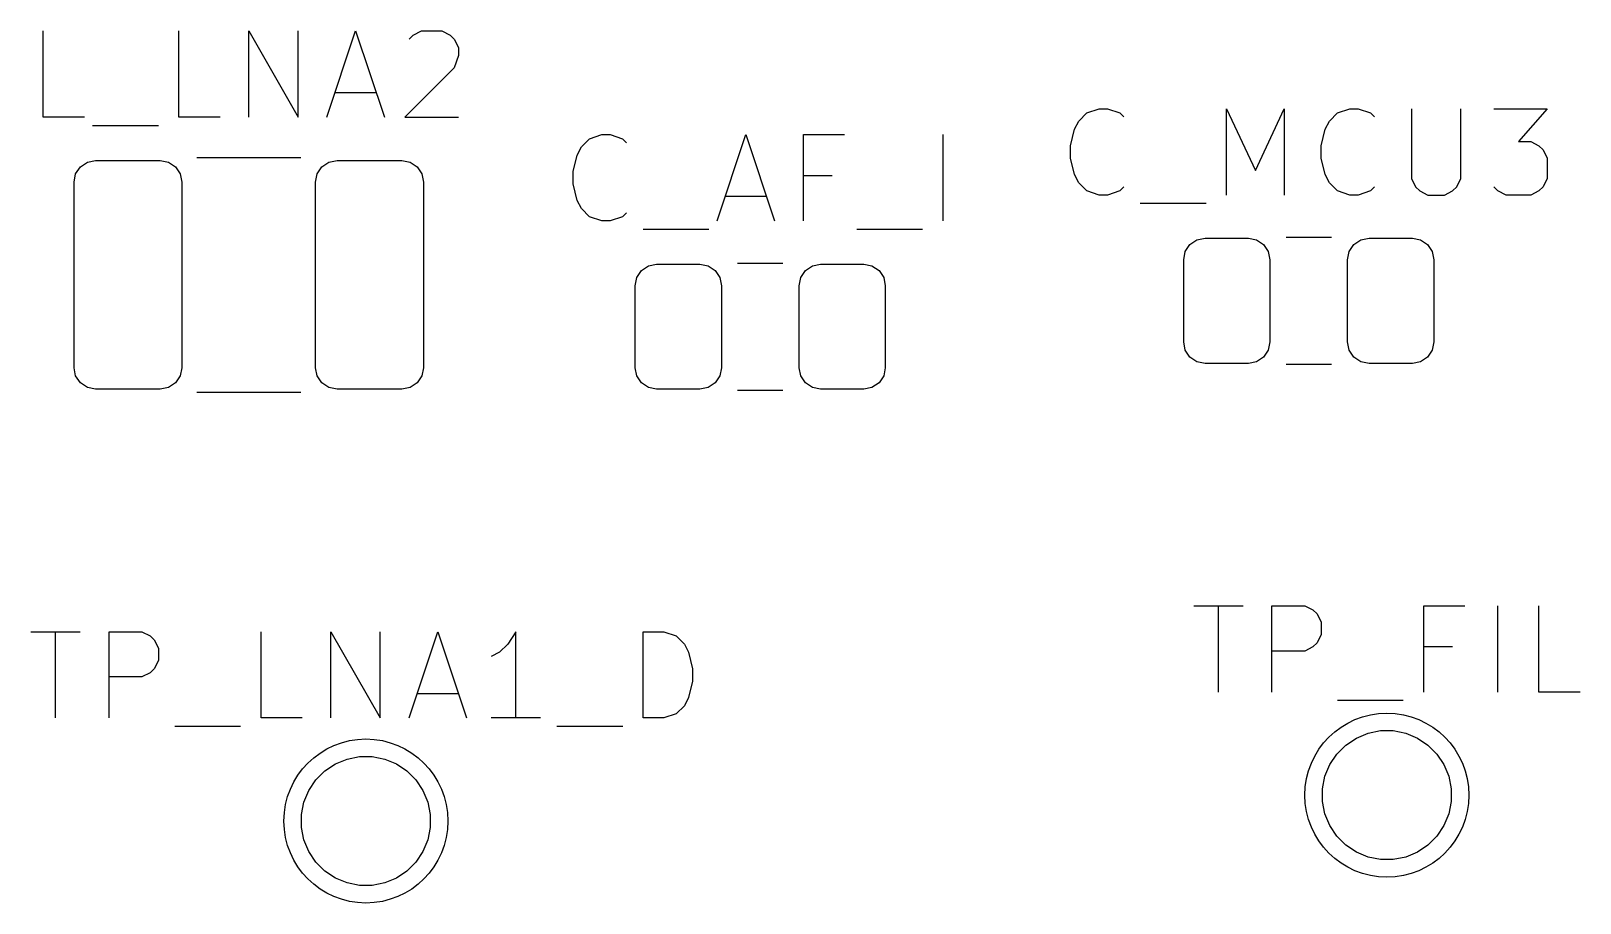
# Model space of a CAD drawing. Extents: x -0.18 to 2, y -0.2 to 1.93.
# Drawn here: x 0.335 to 1.042, y 0.978 to 1.376 of the extents above; entities that cross this region are included whole.
import ezdxf

# ---------------------------------------------------------------- set-up
doc = ezdxf.new("R2010")
doc.units = 0
doc.header["$MEASUREMENT"] = 0
doc.layers.add('BLACK', color=7, linetype='CONTINUOUS')
doc.layers.add('LYELLOW', color=51, linetype='CONTINUOUS')

msp = doc.modelspace()

# ---------------------------------------------------------------- linework, layer by layer
at = {"layer": 'BLACK', "linetype": 'CONTINUOUS'}
for p, q in [((0.35736, 1.31396), (0.36055, 1.31609)), ((0.35736, 1.31396), (0.36055, 1.31609)), ((0.36055, 1.31609), (0.36432, 1.31684)), ((0.36055, 1.31609), (0.36432, 1.31684)), ((0.36432, 1.31684), (0.39384, 1.31684)), ((0.36432, 1.31684), (0.39384, 1.31684)), ((0.39384, 1.31684), (0.39761, 1.31609)), ((0.39384, 1.31684), (0.39761, 1.31609)), ((0.39761, 1.31609), (0.4008, 1.31396)), ((0.39761, 1.31609), (0.4008, 1.31396)), ((0.46759, 1.31396), (0.47079, 1.31609)), ((0.46759, 1.31396), (0.47079, 1.31609)), ((0.47079, 1.31609), (0.47455, 1.31684)), ((0.47079, 1.31609), (0.47455, 1.31684)), ((0.47455, 1.31684), (0.50408, 1.31684)), ((0.47455, 1.31684), (0.50408, 1.31684)), ((0.50408, 1.31684), (0.50785, 1.31609)), ((0.50408, 1.31684), (0.50785, 1.31609)), ((0.50785, 1.31609), (0.51104, 1.31396)), ((0.50785, 1.31609), (0.51104, 1.31396)), ((0.35447, 1.307), (0.35522, 1.31076)), ((0.35447, 1.307), (0.35522, 1.31076)), ((0.35522, 1.31076), (0.35736, 1.31396)), ((0.35522, 1.31076), (0.35736, 1.31396)), ((0.4008, 1.31396), (0.40294, 1.31076)), ((0.4008, 1.31396), (0.40294, 1.31076)), ((0.40294, 1.31076), (0.40369, 1.307)), ((0.40294, 1.31076), (0.40369, 1.307)), ((0.46471, 1.307), (0.46546, 1.31076)), ((0.46471, 1.307), (0.46546, 1.31076)), ((0.46546, 1.31076), (0.46759, 1.31396)), ((0.46546, 1.31076), (0.46759, 1.31396)), ((0.51104, 1.31396), (0.51317, 1.31076)), ((0.51104, 1.31396), (0.51317, 1.31076)), ((0.51317, 1.31076), (0.51392, 1.307)), ((0.51317, 1.31076), (0.51392, 1.307)), ((0.35447, 1.22235), (0.35447, 1.307)), ((0.35447, 1.22235), (0.35447, 1.307)), ((0.40369, 1.307), (0.40369, 1.22235)), ((0.40369, 1.307), (0.40369, 1.22235)), ((0.46471, 1.22235), (0.46471, 1.307)), ((0.46471, 1.22235), (0.46471, 1.307)), ((0.51392, 1.307), (0.51392, 1.22235)), ((0.51392, 1.307), (0.51392, 1.22235)), ((0.86359, 1.27852), (0.86678, 1.28066)), ((0.86359, 1.27852), (0.86678, 1.28066)), ((0.86678, 1.28066), (0.87055, 1.28141)), ((0.86678, 1.28066), (0.87055, 1.28141)), ((0.87055, 1.28141), (0.89024, 1.28141)), ((0.87055, 1.28141), (0.89024, 1.28141)), ((0.89024, 1.28141), (0.894, 1.28066)), ((0.89024, 1.28141), (0.894, 1.28066)), ((0.894, 1.28066), (0.8972, 1.27852)), ((0.894, 1.28066), (0.8972, 1.27852)), ((0.93839, 1.27852), (0.94159, 1.28066)), ((0.93839, 1.27852), (0.94159, 1.28066)), ((0.94159, 1.28066), (0.94535, 1.28141)), ((0.94159, 1.28066), (0.94535, 1.28141)), ((0.94535, 1.28141), (0.96504, 1.28141)), ((0.94535, 1.28141), (0.96504, 1.28141)), ((0.96504, 1.28141), (0.96881, 1.28066)), ((0.96504, 1.28141), (0.96881, 1.28066)), ((0.96881, 1.28066), (0.972, 1.27852)), ((0.96881, 1.28066), (0.972, 1.27852)), ((0.86071, 1.27156), (0.86146, 1.27533)), ((0.86071, 1.27156), (0.86146, 1.27533)), ((0.86146, 1.27533), (0.86359, 1.27852)), ((0.86146, 1.27533), (0.86359, 1.27852)), ((0.8972, 1.27852), (0.89933, 1.27533)), ((0.8972, 1.27852), (0.89933, 1.27533)), ((0.89933, 1.27533), (0.90008, 1.27156)), ((0.89933, 1.27533), (0.90008, 1.27156)), ((0.93551, 1.27156), (0.93626, 1.27533)), ((0.93551, 1.27156), (0.93626, 1.27533)), ((0.93626, 1.27533), (0.93839, 1.27852)), ((0.93626, 1.27533), (0.93839, 1.27852)), ((0.972, 1.27852), (0.97413, 1.27533)), ((0.972, 1.27852), (0.97413, 1.27533)), ((0.97413, 1.27533), (0.97488, 1.27156)), ((0.97413, 1.27533), (0.97488, 1.27156)), ((0.61118, 1.26352), (0.61331, 1.26671)), ((0.61118, 1.26352), (0.61331, 1.26671)), ((0.61331, 1.26671), (0.6165, 1.26885)), ((0.61331, 1.26671), (0.6165, 1.26885)), ((0.6165, 1.26885), (0.62027, 1.2696)), ((0.6165, 1.26885), (0.62027, 1.2696)), ((0.62027, 1.2696), (0.63995, 1.2696)), ((0.62027, 1.2696), (0.63995, 1.2696)), ((0.63995, 1.2696), (0.64372, 1.26885)), ((0.63995, 1.2696), (0.64372, 1.26885)), ((0.64372, 1.26885), (0.64691, 1.26671)), ((0.64372, 1.26885), (0.64691, 1.26671)), ((0.64691, 1.26671), (0.64905, 1.26352)), ((0.64691, 1.26671), (0.64905, 1.26352)), ((0.68598, 1.26352), (0.68811, 1.26671)), ((0.68598, 1.26352), (0.68811, 1.26671)), ((0.68811, 1.26671), (0.69131, 1.26885)), ((0.68811, 1.26671), (0.69131, 1.26885)), ((0.69131, 1.26885), (0.69507, 1.2696)), ((0.69131, 1.26885), (0.69507, 1.2696)), ((0.69507, 1.2696), (0.71476, 1.2696)), ((0.69507, 1.2696), (0.71476, 1.2696)), ((0.71476, 1.2696), (0.71852, 1.26885)), ((0.71476, 1.2696), (0.71852, 1.26885)), ((0.71852, 1.26885), (0.72172, 1.26671)), ((0.71852, 1.26885), (0.72172, 1.26671)), ((0.72172, 1.26671), (0.72385, 1.26352)), ((0.72172, 1.26671), (0.72385, 1.26352)), ((0.86071, 1.23416), (0.86071, 1.27156)), ((0.86071, 1.23416), (0.86071, 1.27156)), ((0.90008, 1.27156), (0.90008, 1.23416)), ((0.90008, 1.27156), (0.90008, 1.23416)), ((0.93551, 1.23416), (0.93551, 1.27156)), ((0.93551, 1.23416), (0.93551, 1.27156)), ((0.97488, 1.27156), (0.97488, 1.23416)), ((0.97488, 1.27156), (0.97488, 1.23416)), ((0.61043, 1.25975), (0.61118, 1.26352)), ((0.61043, 1.25975), (0.61118, 1.26352)), ((0.61043, 1.22235), (0.61043, 1.25975)), ((0.61043, 1.22235), (0.61043, 1.25975)), ((0.64905, 1.26352), (0.6498, 1.25975)), ((0.64905, 1.26352), (0.6498, 1.25975)), ((0.6498, 1.25975), (0.6498, 1.22235)), ((0.6498, 1.25975), (0.6498, 1.22235)), ((0.68523, 1.25975), (0.68598, 1.26352)), ((0.68523, 1.25975), (0.68598, 1.26352)), ((0.68523, 1.22235), (0.68523, 1.25975)), ((0.68523, 1.22235), (0.68523, 1.25975)), ((0.72385, 1.26352), (0.7246, 1.25975)), ((0.72385, 1.26352), (0.7246, 1.25975)), ((0.7246, 1.25975), (0.7246, 1.22235)), ((0.7246, 1.25975), (0.7246, 1.22235)), ((0.86146, 1.2304), (0.86071, 1.23416)), ((0.86146, 1.2304), (0.86071, 1.23416)), ((0.86359, 1.2272), (0.86146, 1.2304)), ((0.86359, 1.2272), (0.86146, 1.2304)), ((0.89933, 1.2304), (0.8972, 1.2272)), ((0.89933, 1.2304), (0.8972, 1.2272)), ((0.90008, 1.23416), (0.89933, 1.2304)), ((0.90008, 1.23416), (0.89933, 1.2304)), ((0.93626, 1.2304), (0.93551, 1.23416)), ((0.93626, 1.2304), (0.93551, 1.23416)), ((0.93839, 1.2272), (0.93626, 1.2304)), ((0.93839, 1.2272), (0.93626, 1.2304)), ((0.97413, 1.2304), (0.972, 1.2272)), ((0.97413, 1.2304), (0.972, 1.2272)), ((0.97488, 1.23416), (0.97413, 1.2304)), ((0.97488, 1.23416), (0.97413, 1.2304)), ((0.86678, 1.22507), (0.86359, 1.2272)), ((0.86678, 1.22507), (0.86359, 1.2272)), ((0.87055, 1.22432), (0.86678, 1.22507)), ((0.87055, 1.22432), (0.86678, 1.22507)), ((0.89024, 1.22432), (0.87055, 1.22432)), ((0.89024, 1.22432), (0.87055, 1.22432)), ((0.894, 1.22507), (0.89024, 1.22432)), ((0.894, 1.22507), (0.89024, 1.22432)), ((0.8972, 1.2272), (0.894, 1.22507)), ((0.8972, 1.2272), (0.894, 1.22507)), ((0.94159, 1.22507), (0.93839, 1.2272)), ((0.94159, 1.22507), (0.93839, 1.2272)), ((0.94535, 1.22432), (0.94159, 1.22507)), ((0.94535, 1.22432), (0.94159, 1.22507)), ((0.96504, 1.22432), (0.94535, 1.22432)), ((0.96504, 1.22432), (0.94535, 1.22432)), ((0.96881, 1.22507), (0.96504, 1.22432)), ((0.96881, 1.22507), (0.96504, 1.22432)), ((0.972, 1.2272), (0.96881, 1.22507)), ((0.972, 1.2272), (0.96881, 1.22507)), ((0.35522, 1.21859), (0.35447, 1.22235)), ((0.35522, 1.21859), (0.35447, 1.22235)), ((0.35736, 1.21539), (0.35522, 1.21859)), ((0.35736, 1.21539), (0.35522, 1.21859)), ((0.40294, 1.21859), (0.4008, 1.21539)), ((0.40294, 1.21859), (0.4008, 1.21539)), ((0.40369, 1.22235), (0.40294, 1.21859)), ((0.40369, 1.22235), (0.40294, 1.21859)), ((0.46546, 1.21859), (0.46471, 1.22235)), ((0.46546, 1.21859), (0.46471, 1.22235)), ((0.46759, 1.21539), (0.46546, 1.21859)), ((0.46759, 1.21539), (0.46546, 1.21859)), ((0.51317, 1.21859), (0.51104, 1.21539)), ((0.51317, 1.21859), (0.51104, 1.21539)), ((0.51392, 1.22235), (0.51317, 1.21859)), ((0.51392, 1.22235), (0.51317, 1.21859)), ((0.61118, 1.21859), (0.61043, 1.22235)), ((0.61118, 1.21859), (0.61043, 1.22235)), ((0.61331, 1.21539), (0.61118, 1.21859)), ((0.61331, 1.21539), (0.61118, 1.21859)), ((0.64905, 1.21859), (0.64691, 1.21539)), ((0.64905, 1.21859), (0.64691, 1.21539)), ((0.6498, 1.22235), (0.64905, 1.21859)), ((0.6498, 1.22235), (0.64905, 1.21859)), ((0.68598, 1.21859), (0.68523, 1.22235)), ((0.68598, 1.21859), (0.68523, 1.22235)), ((0.68811, 1.21539), (0.68598, 1.21859)), ((0.68811, 1.21539), (0.68598, 1.21859)), ((0.72385, 1.21859), (0.72172, 1.21539)), ((0.72385, 1.21859), (0.72172, 1.21539)), ((0.7246, 1.22235), (0.72385, 1.21859)), ((0.7246, 1.22235), (0.72385, 1.21859)), ((0.36055, 1.21326), (0.35736, 1.21539)), ((0.36055, 1.21326), (0.35736, 1.21539)), ((0.36432, 1.21251), (0.36055, 1.21326)), ((0.36432, 1.21251), (0.36055, 1.21326)), ((0.39384, 1.21251), (0.36432, 1.21251)), ((0.39384, 1.21251), (0.36432, 1.21251)), ((0.39761, 1.21326), (0.39384, 1.21251)), ((0.39761, 1.21326), (0.39384, 1.21251)), ((0.4008, 1.21539), (0.39761, 1.21326)), ((0.4008, 1.21539), (0.39761, 1.21326)), ((0.47079, 1.21326), (0.46759, 1.21539)), ((0.47079, 1.21326), (0.46759, 1.21539)), ((0.47455, 1.21251), (0.47079, 1.21326)), ((0.47455, 1.21251), (0.47079, 1.21326)), ((0.50408, 1.21251), (0.47455, 1.21251)), ((0.50408, 1.21251), (0.47455, 1.21251)), ((0.50785, 1.21326), (0.50408, 1.21251)), ((0.50785, 1.21326), (0.50408, 1.21251)), ((0.51104, 1.21539), (0.50785, 1.21326)), ((0.51104, 1.21539), (0.50785, 1.21326)), ((0.6165, 1.21326), (0.61331, 1.21539)), ((0.6165, 1.21326), (0.61331, 1.21539)), ((0.62027, 1.21251), (0.6165, 1.21326)), ((0.62027, 1.21251), (0.6165, 1.21326)), ((0.63995, 1.21251), (0.62027, 1.21251)), ((0.63995, 1.21251), (0.62027, 1.21251)), ((0.64372, 1.21326), (0.63995, 1.21251)), ((0.64372, 1.21326), (0.63995, 1.21251)), ((0.64691, 1.21539), (0.64372, 1.21326)), ((0.64691, 1.21539), (0.64372, 1.21326)), ((0.69131, 1.21326), (0.68811, 1.21539)), ((0.69131, 1.21326), (0.68811, 1.21539)), ((0.69507, 1.21251), (0.69131, 1.21326)), ((0.69507, 1.21251), (0.69131, 1.21326)), ((0.71476, 1.21251), (0.69507, 1.21251)), ((0.71476, 1.21251), (0.69507, 1.21251)), ((0.71852, 1.21326), (0.71476, 1.21251)), ((0.71852, 1.21326), (0.71476, 1.21251)), ((0.72172, 1.21539), (0.71852, 1.21326)), ((0.72172, 1.21539), (0.71852, 1.21326)), ((0.93468, 1.05024), (0.9395, 1.05345)), ((0.93468, 1.05024), (0.9395, 1.05345)), ((0.9395, 1.05345), (0.94484, 1.05567)), ((0.9395, 1.05345), (0.94484, 1.05567)), ((0.94484, 1.05567), (0.95052, 1.0568)), ((0.94484, 1.05567), (0.95052, 1.0568)), ((0.95052, 1.0568), (0.95631, 1.0568)), ((0.95052, 1.0568), (0.95631, 1.0568)), ((0.95631, 1.0568), (0.96199, 1.05567)), ((0.95631, 1.0568), (0.96199, 1.05567)), ((0.96199, 1.05567), (0.96733, 1.05345)), ((0.96199, 1.05567), (0.96733, 1.05345)), ((0.96733, 1.05345), (0.97215, 1.05024)), ((0.96733, 1.05345), (0.97215, 1.05024)), ((0.92737, 1.04133), (0.93059, 1.04614)), ((0.92737, 1.04133), (0.93059, 1.04614)), ((0.93059, 1.04614), (0.93468, 1.05024)), ((0.93059, 1.04614), (0.93468, 1.05024)), ((0.97215, 1.05024), (0.97624, 1.04614)), ((0.97215, 1.05024), (0.97624, 1.04614)), ((0.97624, 1.04614), (0.97946, 1.04133)), ((0.97624, 1.04614), (0.97946, 1.04133)), ((0.4689, 1.03843), (0.47371, 1.04164)), ((0.4689, 1.03843), (0.47371, 1.04164)), ((0.47371, 1.04164), (0.47906, 1.04386)), ((0.47371, 1.04164), (0.47906, 1.04386)), ((0.47906, 1.04386), (0.48474, 1.04499)), ((0.47906, 1.04386), (0.48474, 1.04499)), ((0.48474, 1.04499), (0.49052, 1.04499)), ((0.48474, 1.04499), (0.49052, 1.04499)), ((0.49052, 1.04499), (0.4962, 1.04386)), ((0.49052, 1.04499), (0.4962, 1.04386)), ((0.4962, 1.04386), (0.50155, 1.04164)), ((0.4962, 1.04386), (0.50155, 1.04164)), ((0.50155, 1.04164), (0.50636, 1.03843)), ((0.50155, 1.04164), (0.50636, 1.03843)), ((0.92516, 1.03598), (0.92737, 1.04133)), ((0.92516, 1.03598), (0.92737, 1.04133)), ((0.97946, 1.04133), (0.98167, 1.03598)), ((0.97946, 1.04133), (0.98167, 1.03598)), ((0.46159, 1.02952), (0.4648, 1.03433)), ((0.46159, 1.02952), (0.4648, 1.03433)), ((0.4648, 1.03433), (0.4689, 1.03843)), ((0.4648, 1.03433), (0.4689, 1.03843)), ((0.50636, 1.03843), (0.51045, 1.03433)), ((0.50636, 1.03843), (0.51045, 1.03433)), ((0.51045, 1.03433), (0.51367, 1.02952)), ((0.51045, 1.03433), (0.51367, 1.02952)), ((0.92403, 1.03031), (0.92516, 1.03598)), ((0.92403, 1.03031), (0.92516, 1.03598)), ((0.98167, 1.03598), (0.9828, 1.03031)), ((0.98167, 1.03598), (0.9828, 1.03031)), ((0.45937, 1.02417), (0.46159, 1.02952)), ((0.45937, 1.02417), (0.46159, 1.02952)), ((0.51367, 1.02952), (0.51589, 1.02417)), ((0.51367, 1.02952), (0.51589, 1.02417)), ((0.92403, 1.02452), (0.92403, 1.03031)), ((0.92403, 1.02452), (0.92403, 1.03031)), ((0.9828, 1.03031), (0.9828, 1.02452)), ((0.9828, 1.03031), (0.9828, 1.02452)), ((0.45824, 1.01849), (0.45937, 1.02417)), ((0.45824, 1.01849), (0.45937, 1.02417)), ((0.45824, 1.01271), (0.45824, 1.01849)), ((0.45824, 1.01271), (0.45824, 1.01849)), ((0.51589, 1.02417), (0.51702, 1.01849)), ((0.51589, 1.02417), (0.51702, 1.01849)), ((0.51702, 1.01849), (0.51702, 1.01271)), ((0.51702, 1.01849), (0.51702, 1.01271)), ((0.92516, 1.01884), (0.92403, 1.02452)), ((0.92516, 1.01884), (0.92403, 1.02452)), ((0.92737, 1.01349), (0.92516, 1.01884)), ((0.92737, 1.01349), (0.92516, 1.01884)), ((0.98167, 1.01884), (0.97946, 1.01349)), ((0.98167, 1.01884), (0.97946, 1.01349)), ((0.9828, 1.02452), (0.98167, 1.01884)), ((0.9828, 1.02452), (0.98167, 1.01884)), ((0.45937, 1.00703), (0.45824, 1.01271)), ((0.45937, 1.00703), (0.45824, 1.01271)), ((0.51702, 1.01271), (0.51589, 1.00703)), ((0.51702, 1.01271), (0.51589, 1.00703)), ((0.93059, 1.00868), (0.92737, 1.01349)), ((0.93059, 1.00868), (0.92737, 1.01349)), ((0.97946, 1.01349), (0.97624, 1.00868)), ((0.97946, 1.01349), (0.97624, 1.00868)), ((0.46159, 1.00168), (0.45937, 1.00703)), ((0.46159, 1.00168), (0.45937, 1.00703)), ((0.51589, 1.00703), (0.51367, 1.00168)), ((0.51589, 1.00703), (0.51367, 1.00168)), ((0.93468, 1.00459), (0.93059, 1.00868)), ((0.93468, 1.00459), (0.93059, 1.00868)), ((0.9395, 1.00137), (0.93468, 1.00459)), ((0.9395, 1.00137), (0.93468, 1.00459)), ((0.97215, 1.00459), (0.96733, 1.00137)), ((0.97215, 1.00459), (0.96733, 1.00137)), ((0.97624, 1.00868), (0.97215, 1.00459)), ((0.97624, 1.00868), (0.97215, 1.00459)), ((0.4648, 0.99687), (0.46159, 1.00168)), ((0.4648, 0.99687), (0.46159, 1.00168)), ((0.4689, 0.99278), (0.4648, 0.99687)), ((0.4689, 0.99278), (0.4648, 0.99687)), ((0.51045, 0.99687), (0.50636, 0.99278)), ((0.51045, 0.99687), (0.50636, 0.99278)), ((0.51367, 1.00168), (0.51045, 0.99687)), ((0.51367, 1.00168), (0.51045, 0.99687)), ((0.94484, 0.99916), (0.9395, 1.00137)), ((0.94484, 0.99916), (0.9395, 1.00137)), ((0.95052, 0.99803), (0.94484, 0.99916)), ((0.95052, 0.99803), (0.94484, 0.99916)), ((0.95631, 0.99803), (0.95052, 0.99803)), ((0.95631, 0.99803), (0.95052, 0.99803)), ((0.96199, 0.99916), (0.95631, 0.99803)), ((0.96199, 0.99916), (0.95631, 0.99803)), ((0.96733, 1.00137), (0.96199, 0.99916)), ((0.96733, 1.00137), (0.96199, 0.99916)), ((0.47371, 0.98956), (0.4689, 0.99278)), ((0.47371, 0.98956), (0.4689, 0.99278)), ((0.47906, 0.98734), (0.47371, 0.98956)), ((0.47906, 0.98734), (0.47371, 0.98956)), ((0.50155, 0.98956), (0.4962, 0.98734)), ((0.50155, 0.98956), (0.4962, 0.98734)), ((0.50636, 0.99278), (0.50155, 0.98956)), ((0.50636, 0.99278), (0.50155, 0.98956)), ((0.48474, 0.98621), (0.47906, 0.98734)), ((0.48474, 0.98621), (0.47906, 0.98734)), ((0.49052, 0.98621), (0.48474, 0.98621)), ((0.49052, 0.98621), (0.48474, 0.98621)), ((0.4962, 0.98734), (0.49052, 0.98621)), ((0.4962, 0.98734), (0.49052, 0.98621))]:
    msp.add_line(p, q, dxfattribs=at)
at = {"layer": 'LYELLOW', "linetype": 'CONTINUOUS'}
for p, q in [((0.34046, 1.33653), (0.34046, 1.3759)), ((0.40233, 1.33653), (0.40233, 1.3759)), ((0.4342, 1.33653), (0.4342, 1.3759)), ((0.4342, 1.3759), (0.4567, 1.33653)), ((0.4567, 1.33653), (0.4567, 1.3759)), ((0.46982, 1.33653), (0.48294, 1.3759)), ((0.48294, 1.3759), (0.49607, 1.33653)), ((0.50731, 1.37215), (0.50919, 1.37403)), ((0.50919, 1.37403), (0.51294, 1.3759)), ((0.51294, 1.3759), (0.52231, 1.3759)), ((0.52231, 1.3759), (0.52606, 1.37403)), ((0.52606, 1.37403), (0.52794, 1.37215)), ((0.52794, 1.37215), (0.52981, 1.3684)), ((0.52981, 1.36465), (0.52794, 1.35903)), ((0.52981, 1.3684), (0.52981, 1.36465)), ((0.52794, 1.35903), (0.50544, 1.33653)), ((0.47357, 1.34778), (0.49232, 1.34778)), ((0.35921, 1.33653), (0.34046, 1.33653)), ((0.42108, 1.33653), (0.40233, 1.33653)), ((0.50544, 1.33653), (0.52981, 1.33653)), ((0.81281, 1.33485), (0.81656, 1.33859)), ((0.81656, 1.33859), (0.82218, 1.34047)), ((0.82218, 1.34047), (0.82593, 1.34047)), ((0.82593, 1.34047), (0.83156, 1.33859)), ((0.83156, 1.33859), (0.83343, 1.33672)), ((0.8803, 1.3011), (0.8803, 1.34047)), ((0.8803, 1.34047), (0.89342, 1.31235)), ((0.89342, 1.31235), (0.90655, 1.34047)), ((0.90655, 1.34047), (0.90655, 1.3011)), ((0.92717, 1.33485), (0.93092, 1.33859)), ((0.93092, 1.33859), (0.93654, 1.34047)), ((0.93654, 1.34047), (0.94029, 1.34047)), ((0.94029, 1.34047), (0.94592, 1.33859)), ((0.94592, 1.33859), (0.94779, 1.33672)), ((0.96466, 1.34047), (0.96466, 1.3086)), ((0.98716, 1.3086), (0.98716, 1.34047)), ((1.00216, 1.34047), (1.02653, 1.34047)), ((1.02653, 1.34047), (1.01341, 1.32547)), ((0.36296, 1.33278), (0.39295, 1.33278)), ((0.58971, 1.32678), (0.59534, 1.32866)), ((0.59534, 1.32866), (0.59908, 1.32866)), ((0.59908, 1.32866), (0.60471, 1.32678)), ((0.64783, 1.28929), (0.66095, 1.32866)), ((0.66095, 1.32866), (0.67408, 1.28929)), ((0.6872, 1.28929), (0.6872, 1.32866)), ((0.6872, 1.32866), (0.70595, 1.32866)), ((0.75094, 1.28929), (0.75094, 1.32866)), ((0.80906, 1.3236), (0.81093, 1.3311)), ((0.81093, 1.3311), (0.81281, 1.33485)), ((0.92342, 1.3236), (0.92529, 1.3311)), ((0.92529, 1.3311), (0.92717, 1.33485)), ((0.58409, 1.31928), (0.58596, 1.32303)), ((0.58596, 1.32303), (0.58971, 1.32678)), ((0.60471, 1.32678), (0.60658, 1.32491)), ((0.80906, 1.31797), (0.80906, 1.3236)), ((0.92342, 1.31797), (0.92342, 1.3236)), ((1.01341, 1.32547), (1.01903, 1.32547)), ((1.01903, 1.32547), (1.02278, 1.3236)), ((1.02278, 1.3236), (1.02466, 1.32172)), ((1.02466, 1.32172), (1.02653, 1.31797)), ((0.4105, 1.31822), (0.4579, 1.31822)), ((0.58221, 1.31179), (0.58409, 1.31928)), ((0.81093, 1.31047), (0.80906, 1.31797)), ((0.92529, 1.31047), (0.92342, 1.31797)), ((1.02653, 1.31797), (1.02653, 1.3086)), ((0.58221, 1.30616), (0.58221, 1.31179)), ((0.70032, 1.30991), (0.6872, 1.30991)), ((0.81281, 1.30672), (0.81093, 1.31047)), ((0.92717, 1.30672), (0.92529, 1.31047)), ((0.96466, 1.3086), (0.96654, 1.30485)), ((0.98529, 1.30485), (0.98716, 1.3086)), ((1.02653, 1.3086), (1.02466, 1.30485)), ((0.58409, 1.29866), (0.58221, 1.30616)), ((0.65158, 1.30054), (0.67033, 1.30054)), ((0.81656, 1.30297), (0.81281, 1.30672)), ((0.82218, 1.3011), (0.81656, 1.30297)), ((0.82593, 1.3011), (0.82218, 1.3011)), ((0.83156, 1.30297), (0.82593, 1.3011)), ((0.83343, 1.30485), (0.83156, 1.30297)), ((0.93092, 1.30297), (0.92717, 1.30672)), ((0.93654, 1.3011), (0.93092, 1.30297)), ((0.94029, 1.3011), (0.93654, 1.3011)), ((0.94592, 1.30297), (0.94029, 1.3011)), ((0.94779, 1.30485), (0.94592, 1.30297)), ((0.96654, 1.30485), (0.96841, 1.30297)), ((0.96841, 1.30297), (0.97216, 1.3011)), ((0.97216, 1.3011), (0.97966, 1.3011)), ((0.97966, 1.3011), (0.98341, 1.30297)), ((0.98341, 1.30297), (0.98529, 1.30485)), ((1.00403, 1.30297), (1.00216, 1.30485)), ((1.00778, 1.3011), (1.00403, 1.30297)), ((1.01903, 1.3011), (1.00778, 1.3011)), ((1.02278, 1.30297), (1.01903, 1.3011)), ((1.02466, 1.30485), (1.02278, 1.30297)), ((0.58596, 1.29491), (0.58409, 1.29866)), ((0.58971, 1.29116), (0.58596, 1.29491)), ((0.84093, 1.29735), (0.87093, 1.29735)), ((0.59534, 1.28929), (0.58971, 1.29116)), ((0.59908, 1.28929), (0.59534, 1.28929)), ((0.60471, 1.29116), (0.59908, 1.28929)), ((0.60658, 1.29304), (0.60471, 1.29116)), ((0.61408, 1.28554), (0.64408, 1.28554)), ((0.71157, 1.28554), (0.74157, 1.28554)), ((0.90751, 1.2818), (0.92808, 1.2818)), ((0.65723, 1.26999), (0.6778, 1.26999)), ((0.90751, 1.22393), (0.92808, 1.22393)), ((0.4105, 1.21113), (0.4579, 1.21113)), ((0.65723, 1.21212), (0.6778, 1.21212)), ((0.8653, 1.11376), (0.8878, 1.11376)), ((0.87655, 1.07439), (0.87655, 1.11376)), ((0.90092, 1.07439), (0.90092, 1.11376)), ((0.90092, 1.11376), (0.91592, 1.11376)), ((0.91592, 1.11376), (0.91967, 1.11188)), ((0.91967, 1.11188), (0.92154, 1.11001)), ((0.92154, 1.11001), (0.92342, 1.10626)), ((0.97029, 1.07439), (0.97029, 1.11376)), ((0.97029, 1.11376), (0.98904, 1.11376)), ((1.00403, 1.07439), (1.00403, 1.11376)), ((1.02278, 1.07439), (1.02278, 1.11376)), ((0.92342, 1.10626), (0.92342, 1.10063)), ((0.33484, 1.10195), (0.35733, 1.10195)), ((0.34609, 1.06258), (0.34609, 1.10195)), ((0.37046, 1.06258), (0.37046, 1.10195)), ((0.37046, 1.10195), (0.38546, 1.10195)), ((0.38546, 1.10195), (0.3892, 1.10007)), ((0.3892, 1.10007), (0.39108, 1.0982)), ((0.39108, 1.0982), (0.39295, 1.09445)), ((0.43982, 1.06258), (0.43982, 1.10195)), ((0.47169, 1.06258), (0.47169, 1.10195)), ((0.47169, 1.10195), (0.49419, 1.06258)), ((0.49419, 1.06258), (0.49419, 1.10195)), ((0.50731, 1.06258), (0.52044, 1.10195)), ((0.52044, 1.10195), (0.53356, 1.06258)), ((0.55231, 1.09632), (0.54856, 1.09257)), ((0.55606, 1.10195), (0.55231, 1.09632)), ((0.55606, 1.06258), (0.55606, 1.10195)), ((0.61418, 1.06258), (0.61418, 1.10195)), ((0.61418, 1.10195), (0.62355, 1.10195)), ((0.62355, 1.10195), (0.62917, 1.10007)), ((0.62917, 1.10007), (0.63292, 1.09632)), ((0.63292, 1.09632), (0.6348, 1.09257)), ((0.92154, 1.09688), (0.91967, 1.09501)), ((0.92342, 1.10063), (0.92154, 1.09688)), ((0.39295, 1.08882), (0.39108, 1.08507)), ((0.39295, 1.09445), (0.39295, 1.08882)), ((0.54856, 1.09257), (0.54481, 1.0907)), ((0.6348, 1.09257), (0.63667, 1.08507)), ((0.91592, 1.09313), (0.90092, 1.09313)), ((0.91967, 1.09501), (0.91592, 1.09313)), ((0.98341, 1.09501), (0.97029, 1.09501)), ((0.38546, 1.08132), (0.37046, 1.08132)), ((0.3892, 1.0832), (0.38546, 1.08132)), ((0.39108, 1.08507), (0.3892, 1.0832)), ((0.63667, 1.08507), (0.63667, 1.07945)), ((0.63667, 1.07945), (0.6348, 1.07195)), ((1.04153, 1.07439), (1.02278, 1.07439)), ((0.51106, 1.07382), (0.52981, 1.07382)), ((0.63292, 1.0682), (0.62917, 1.06445)), ((0.6348, 1.07195), (0.63292, 1.0682)), ((0.93092, 1.07064), (0.96091, 1.07064)), ((0.45857, 1.06258), (0.43982, 1.06258)), ((0.56731, 1.06258), (0.54481, 1.06258)), ((0.62355, 1.06258), (0.61418, 1.06258)), ((0.62917, 1.06445), (0.62355, 1.06258)), ((0.40045, 1.05883), (0.43045, 1.05883)), ((0.57481, 1.05883), (0.6048, 1.05883))]:
    msp.add_line(p, q, dxfattribs=at)
at = {"layer": 'LYELLOW'}
for centre in [(0.95342, 1.02741), (0.48763, 1.0156)]:
    msp.add_circle(centre, 0.0374, dxfattribs=at)

doc.saveas('drawing.dxf')
